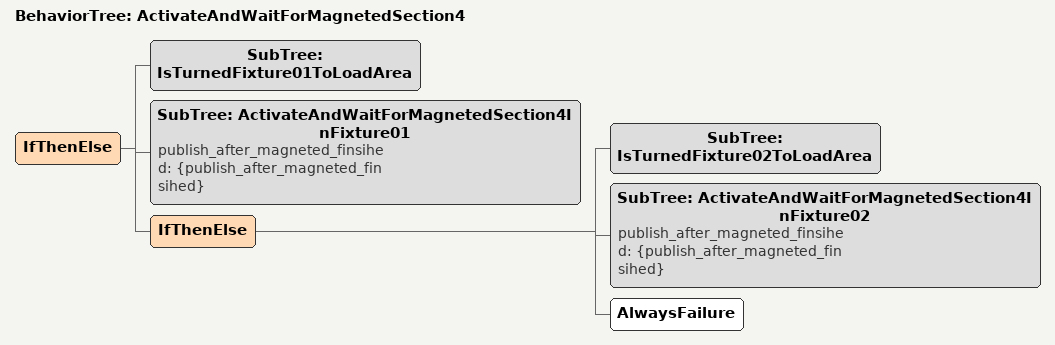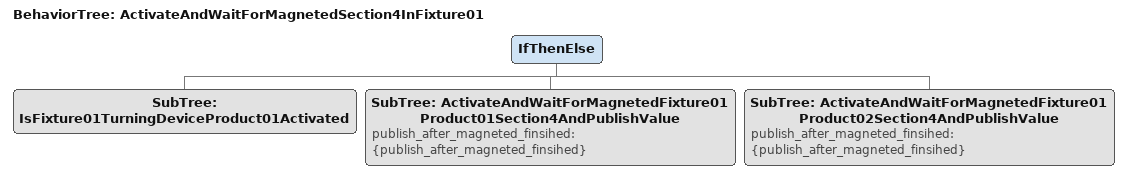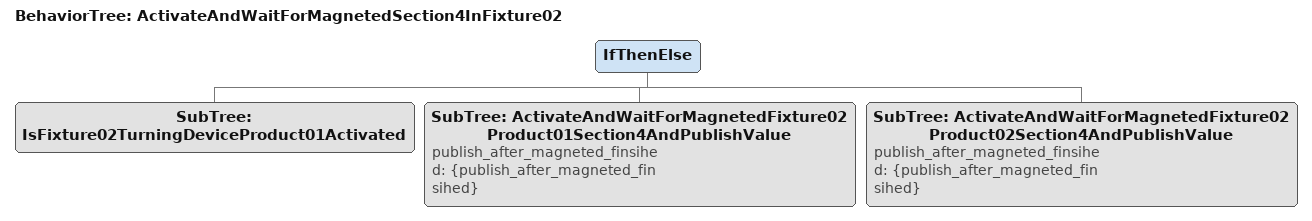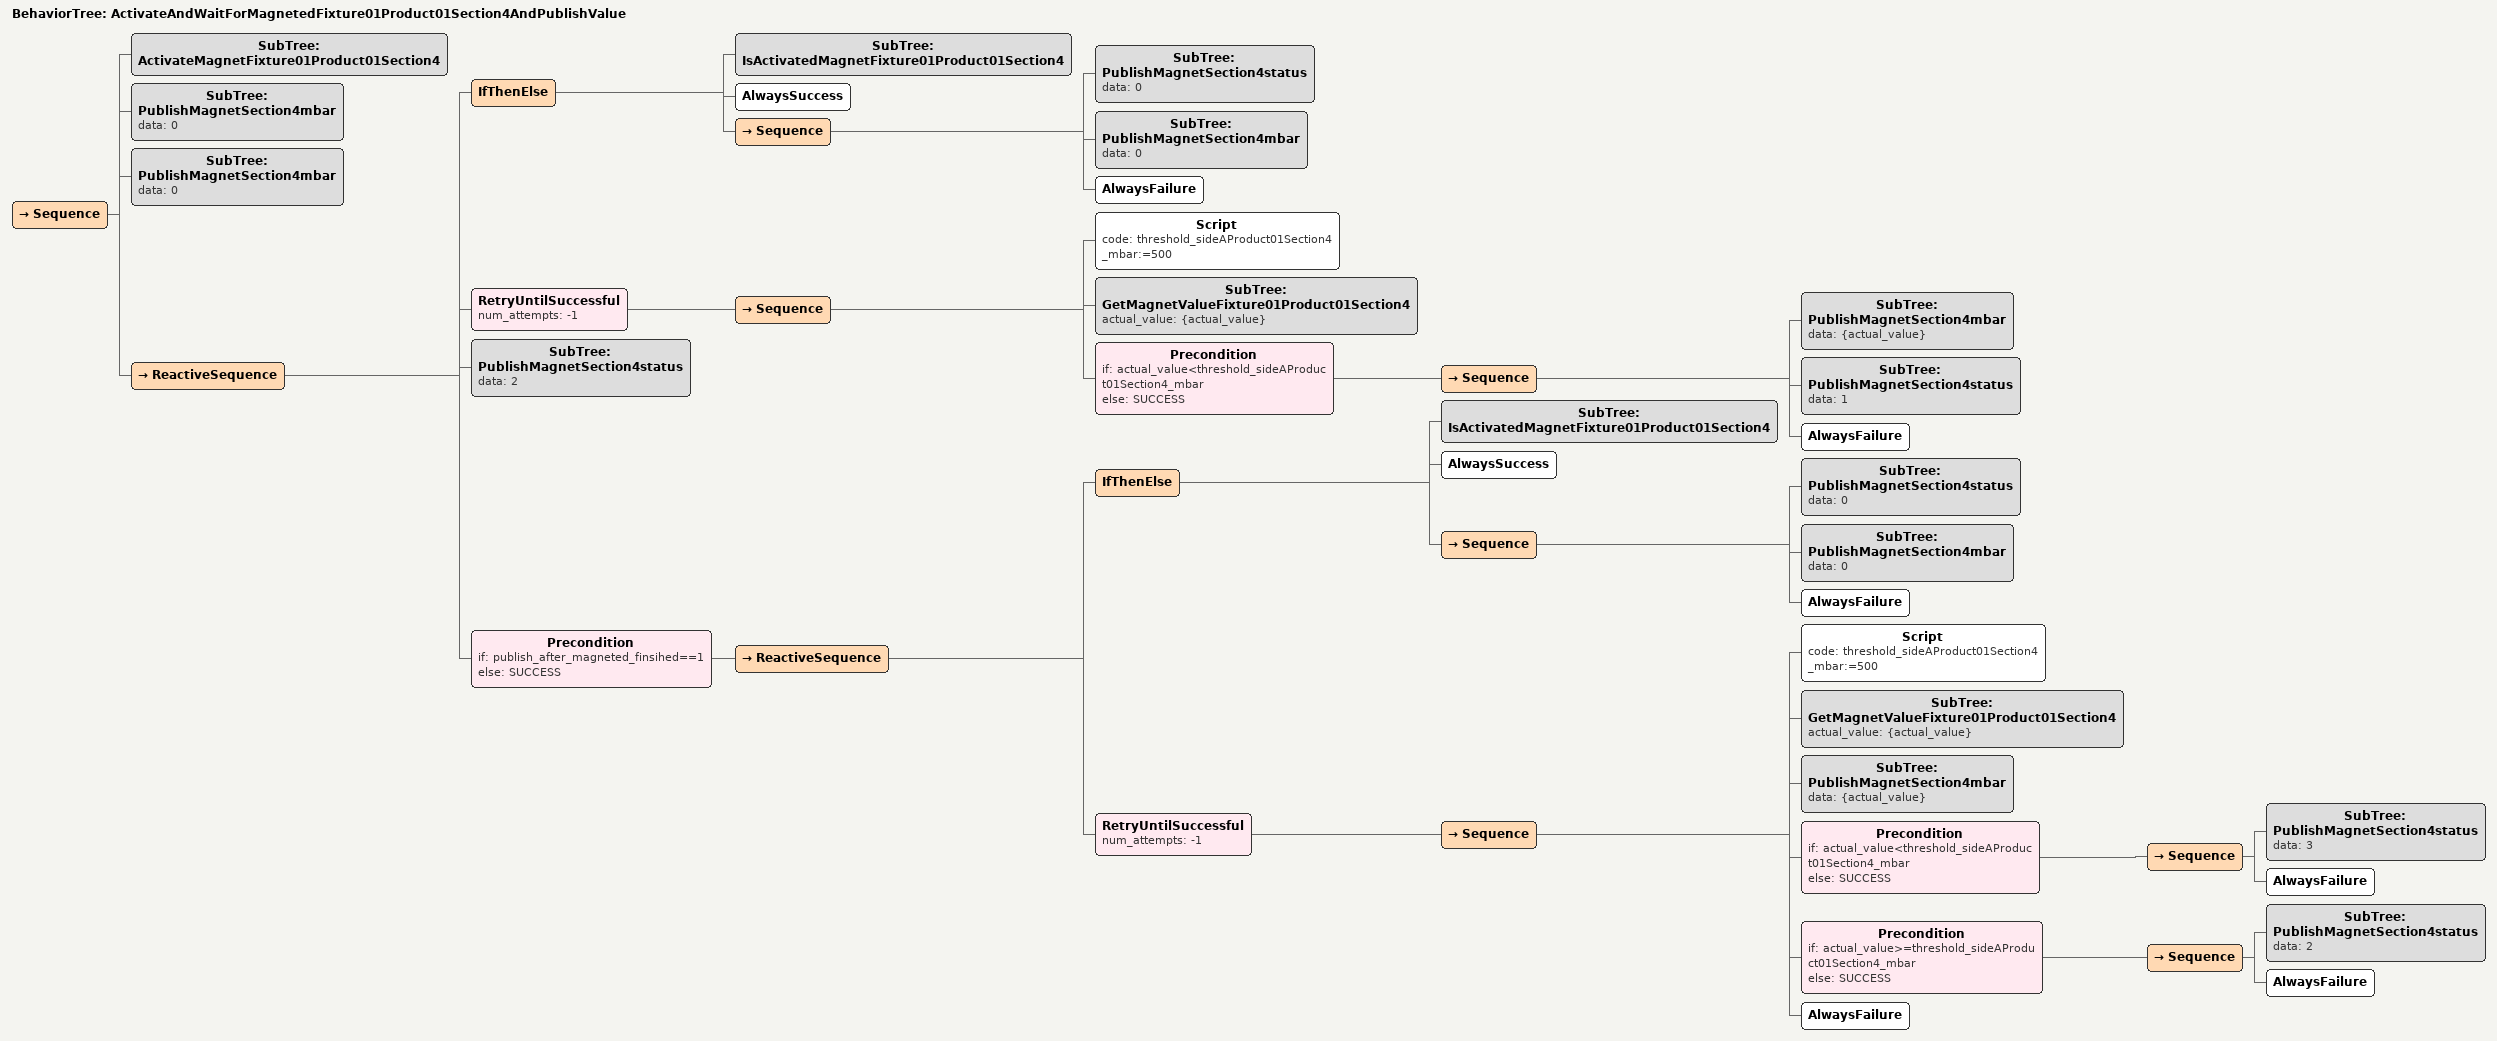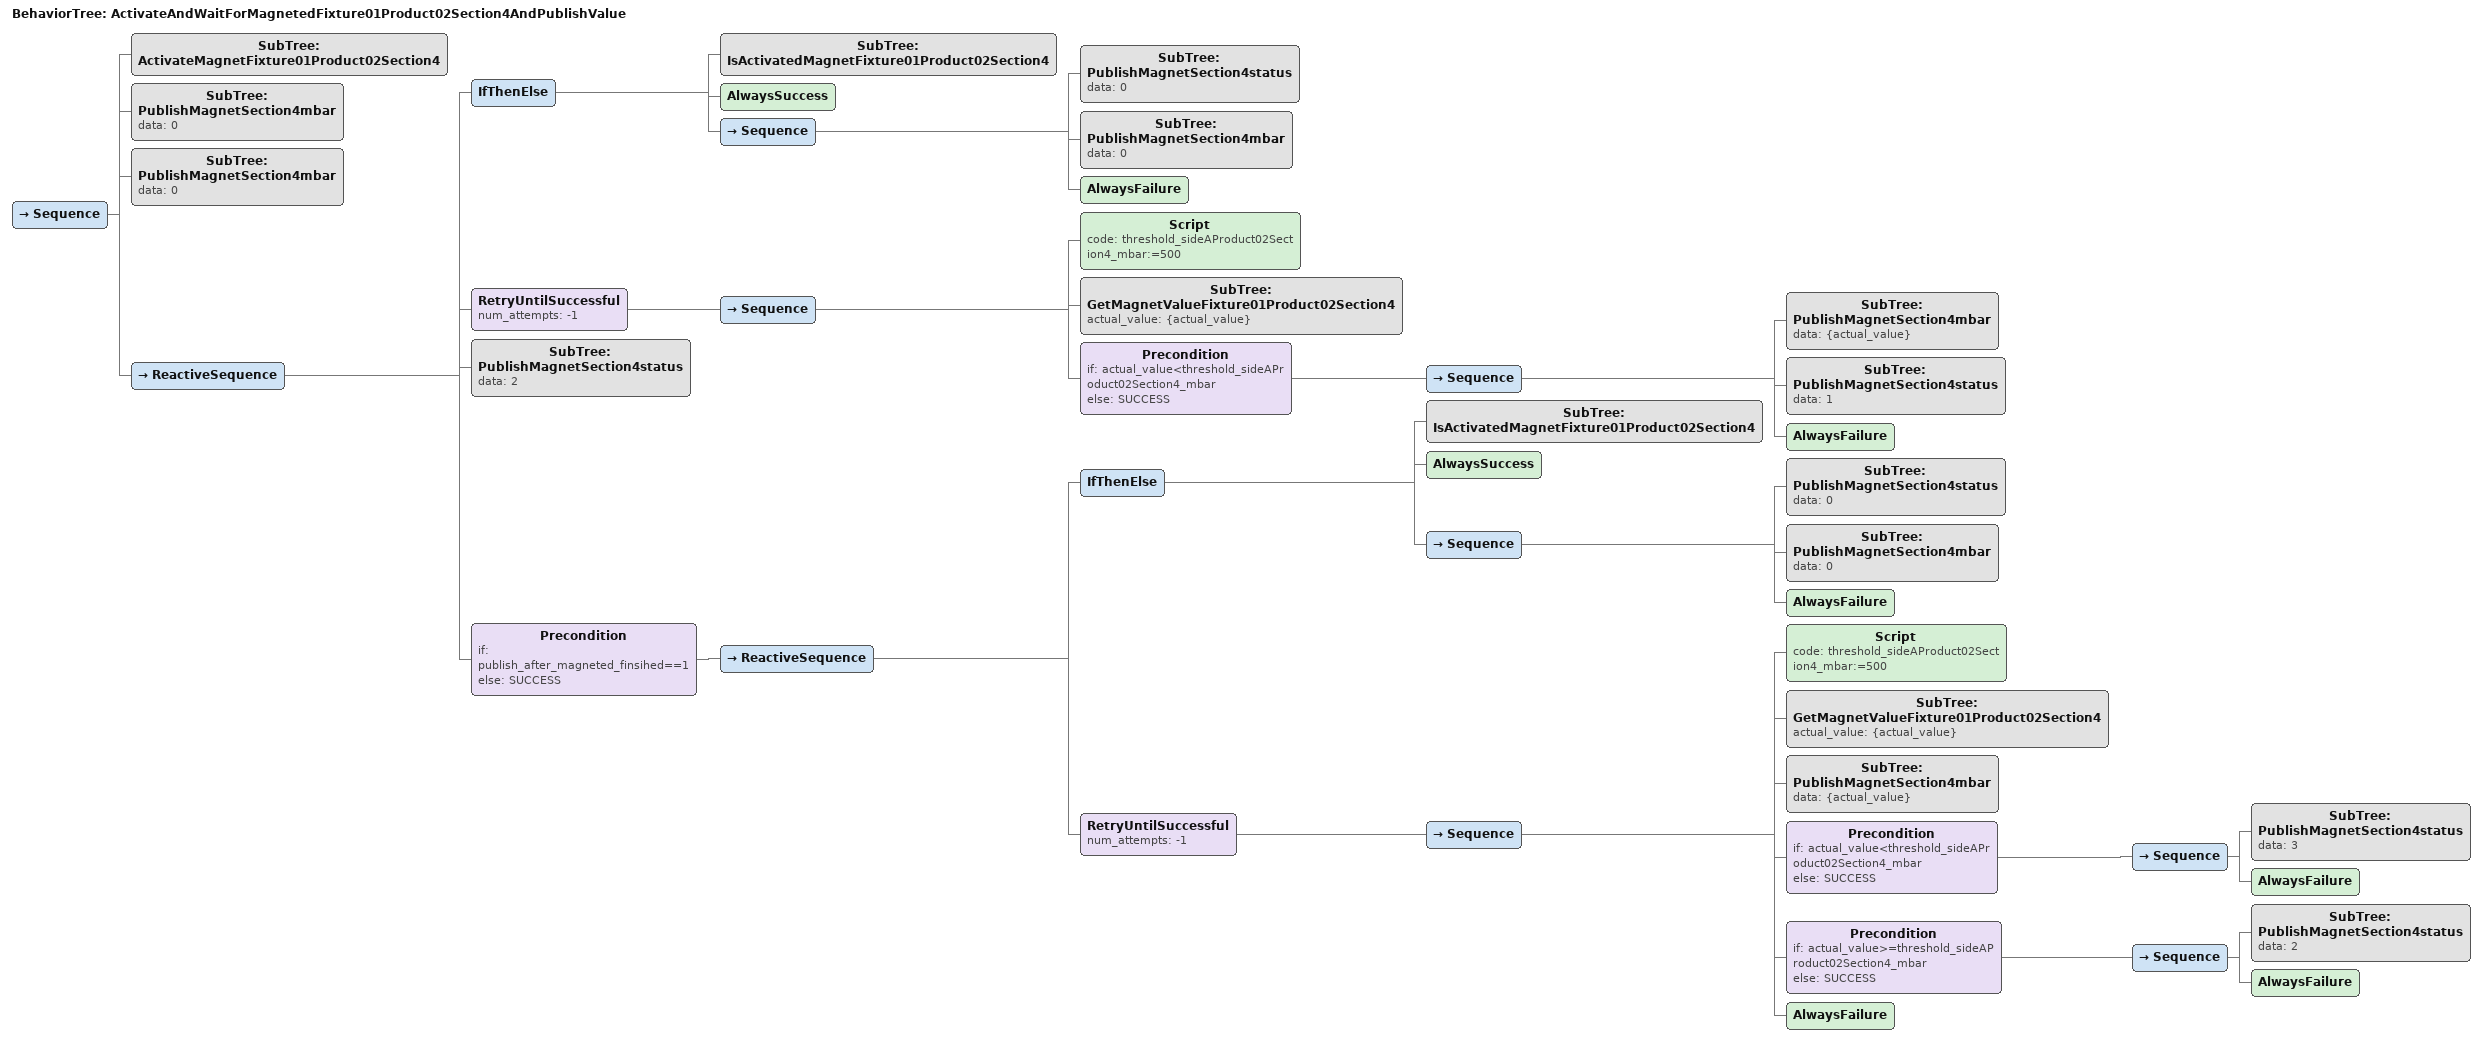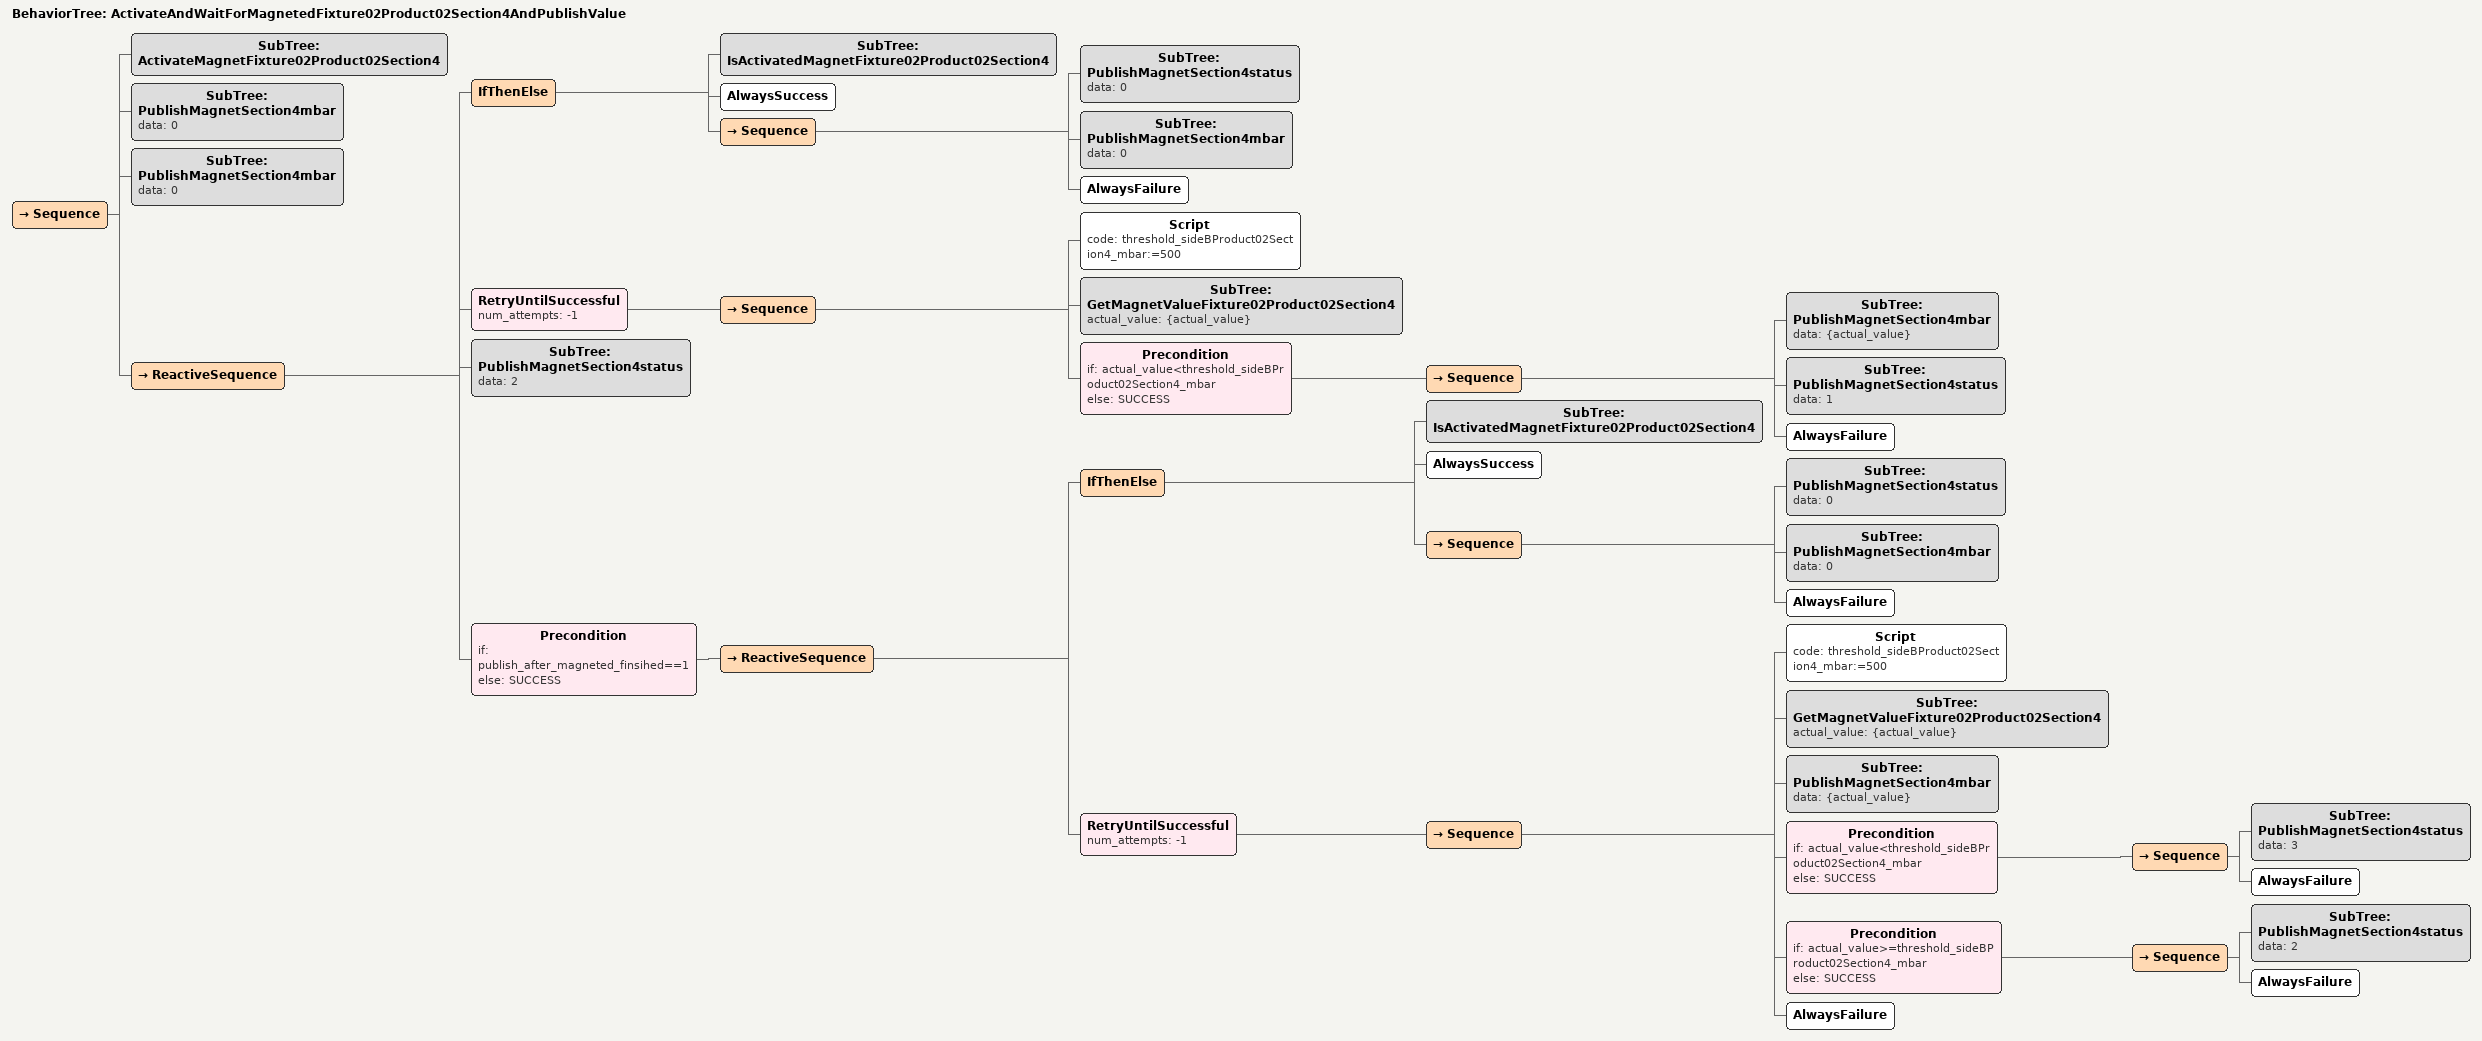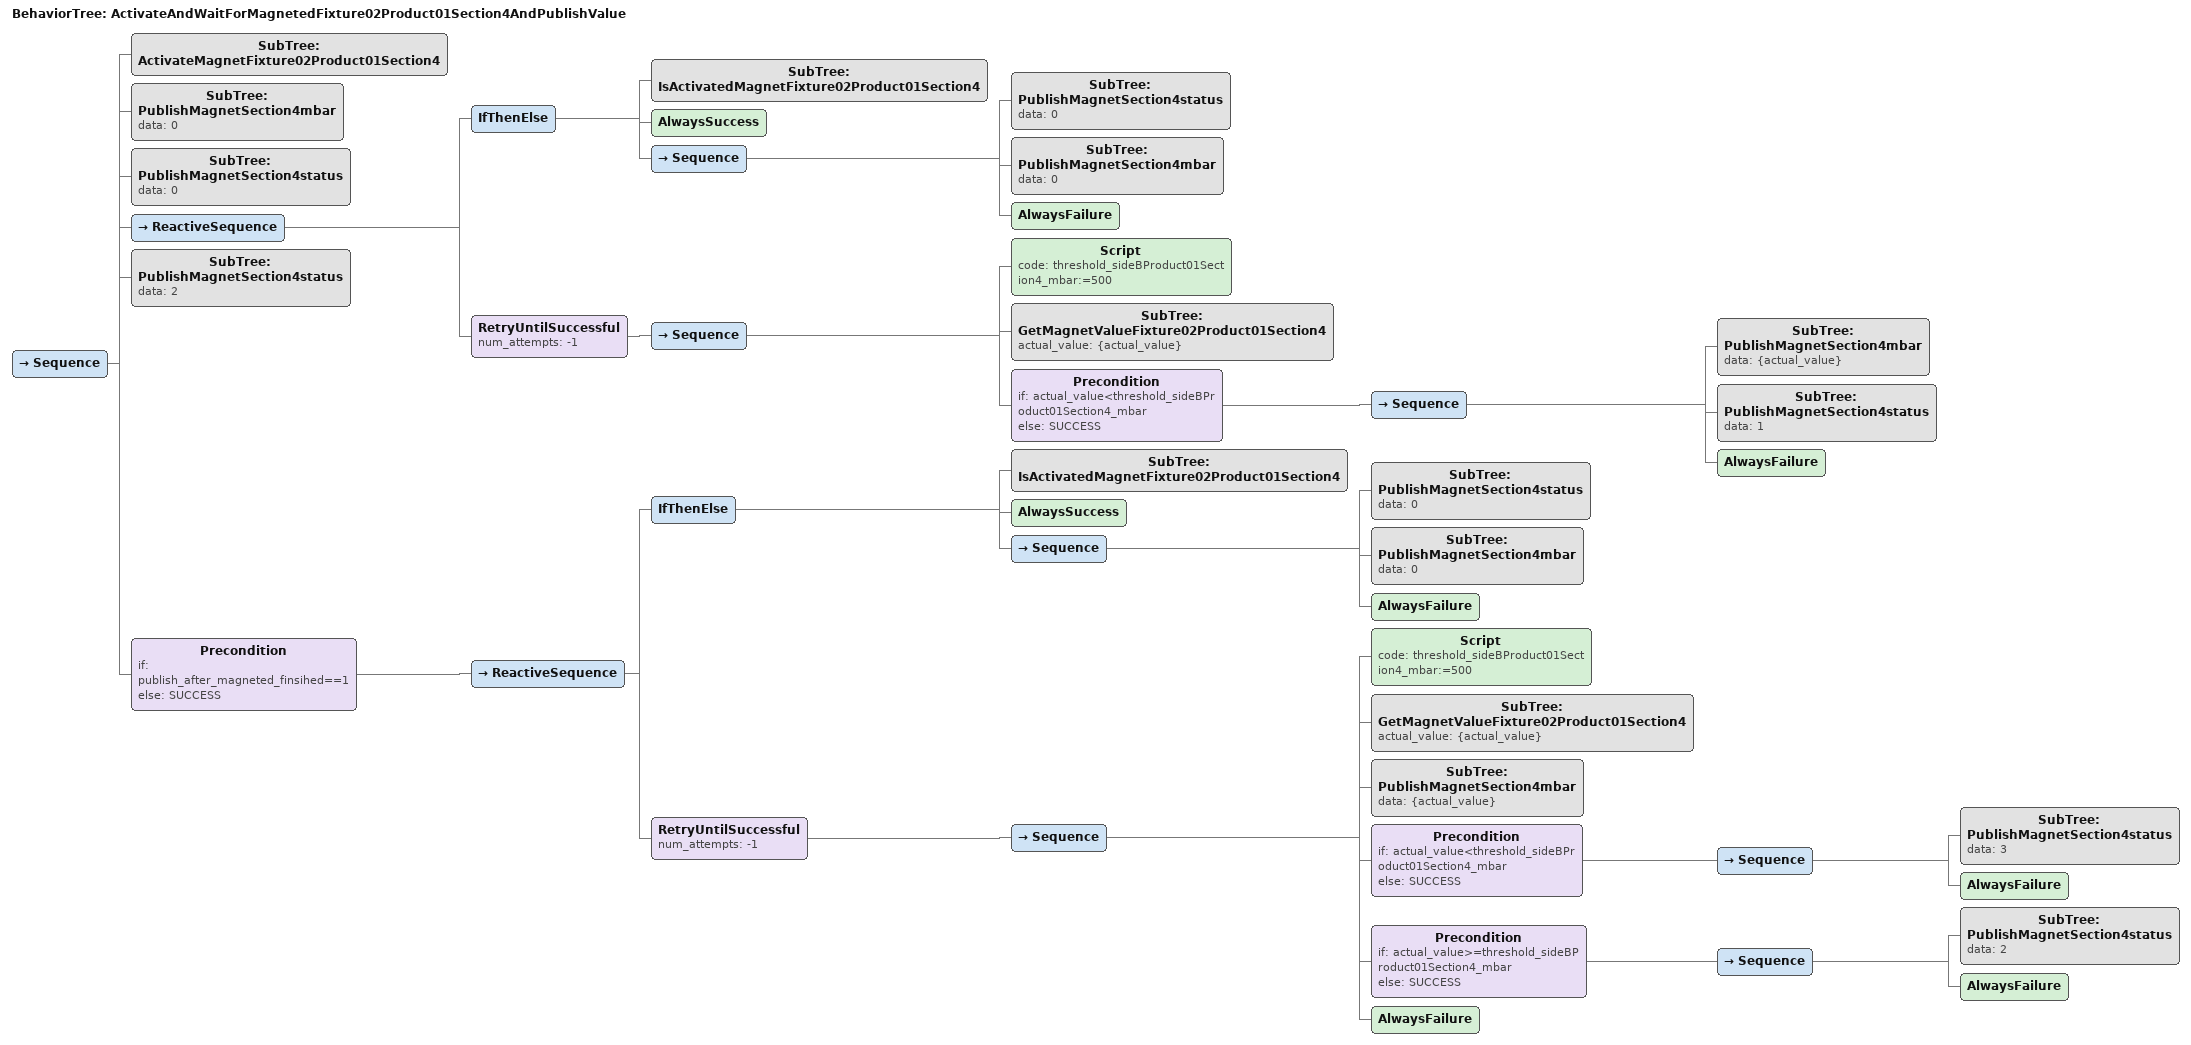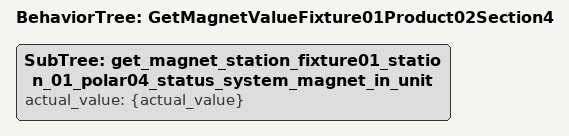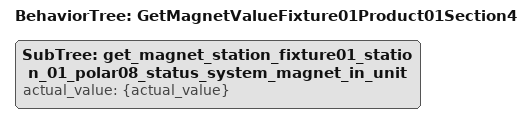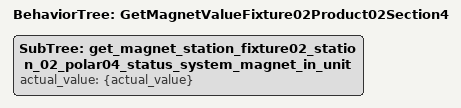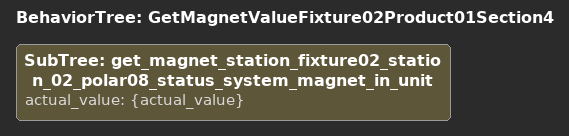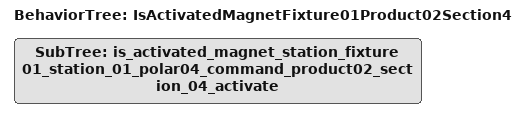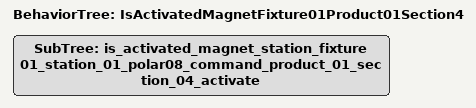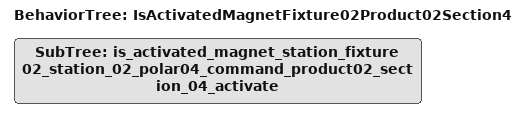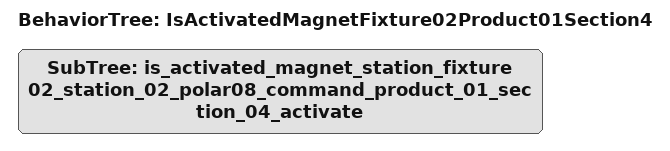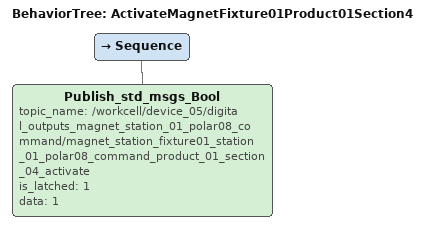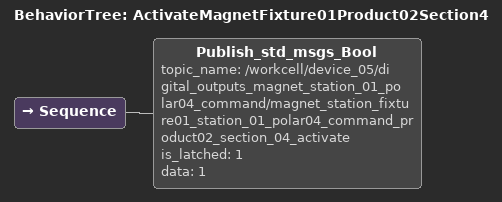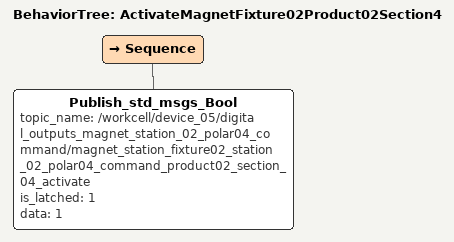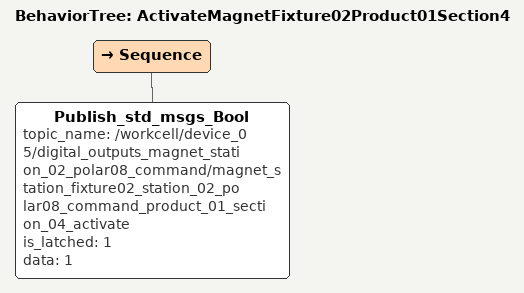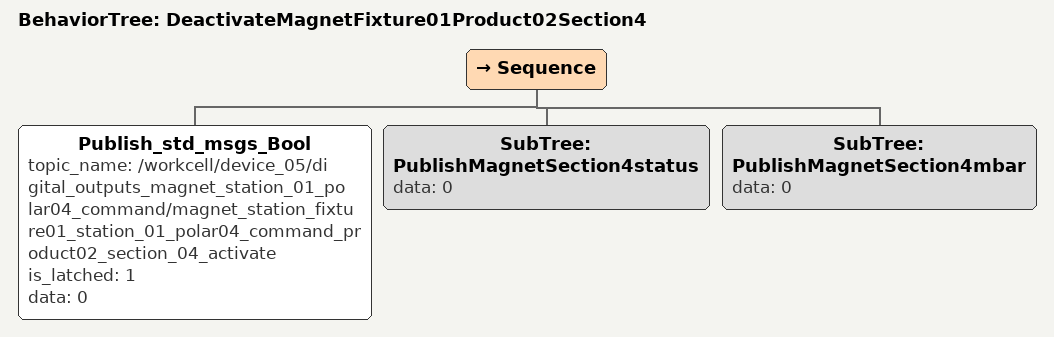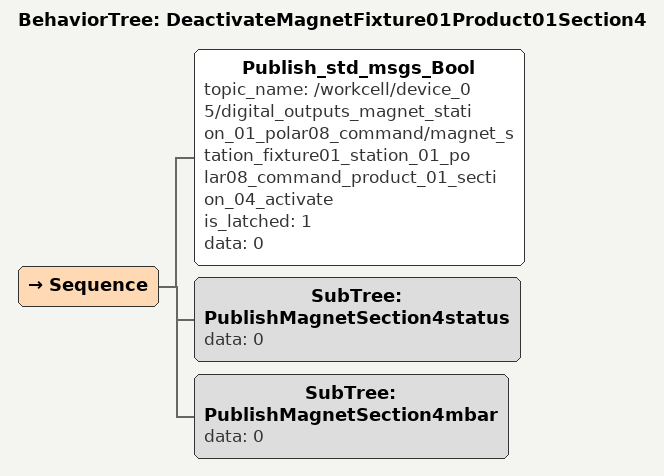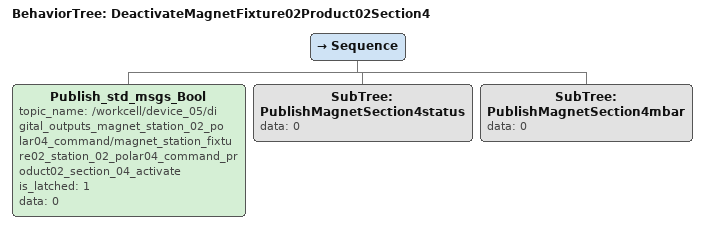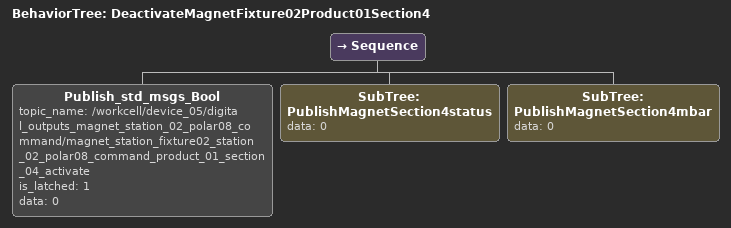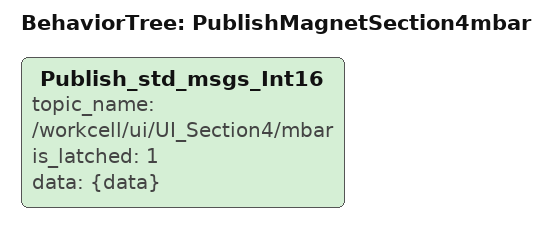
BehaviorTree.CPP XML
<BehaviorTree ID="ActivateAndWaitForMagnetedSection4">
   <IfThenElse>
    <SubTree ID="IsTurnedFixture01ToLoadArea"/>
    <SubTree ID="ActivateAndWaitForMagnetedSection4InFixture01" publish_after_magneted_finsihed="{publish_after_magneted_finsihed}"/>
    <IfThenElse>
      <SubTree ID="IsTurnedFixture02ToLoadArea"/>
      <SubTree ID="ActivateAndWaitForMagnetedSection4InFixture02" publish_after_magneted_finsihed="{publish_after_magneted_finsihed}"/>
      <AlwaysFailure/>
    </IfThenElse>
  </IfThenElse>
</BehaviorTree>

<BehaviorTree ID="ActivateAndWaitForMagnetedSection4InFixture01">
    <IfThenElse>
        <SubTree ID="IsFixture01TurningDeviceProduct01Activated"/>
        <SubTree ID="ActivateAndWaitForMagnetedFixture01Product01Section4AndPublishValue" publish_after_magneted_finsihed="{publish_after_magneted_finsihed}"/>
        <SubTree ID="ActivateAndWaitForMagnetedFixture01Product02Section4AndPublishValue" publish_after_magneted_finsihed="{publish_after_magneted_finsihed}"/>
    </IfThenElse>
</BehaviorTree>

<BehaviorTree ID="ActivateAndWaitForMagnetedSection4InFixture02">
    <IfThenElse>
        <SubTree ID="IsFixture02TurningDeviceProduct01Activated"/>
        <SubTree ID="ActivateAndWaitForMagnetedFixture02Product01Section4AndPublishValue" publish_after_magneted_finsihed="{publish_after_magneted_finsihed}"/>
        <SubTree ID="ActivateAndWaitForMagnetedFixture02Product02Section4AndPublishValue" publish_after_magneted_finsihed="{publish_after_magneted_finsihed}"/>
    </IfThenElse>
</BehaviorTree>

<BehaviorTree ID="ActivateAndWaitForMagnetedFixture01Product01Section4AndPublishValue">
    <Sequence>
        <SubTree ID="ActivateMagnetFixture01Product01Section4"/>
        <SubTree ID="PublishMagnetSection4mbar" data="0"/> <!-- add it when deactivating-->
        <SubTree ID="PublishMagnetSection4mbar" data="0"/>
        <ReactiveSequence>
            <IfThenElse>
                <SubTree ID="IsActivatedMagnetFixture01Product01Section4"/>
                <AlwaysSuccess/>
                <Sequence>
                    <SubTree ID="PublishMagnetSection4status" data="0"/>
                    <SubTree ID="PublishMagnetSection4mbar" data="0"/>
                    <AlwaysFailure/>
                </Sequence>
            </IfThenElse>

            <RetryUntilSuccessful num_attempts="-1">
                <Sequence>
                    <Script code="threshold_sideAProduct01Section4_mbar:=500"/>
                    <SubTree ID="GetMagnetValueFixture01Product01Section4" actual_value="{actual_value}"/>
                    <Precondition if="actual_value&lt;threshold_sideAProduct01Section4_mbar" else="SUCCESS">
                        <Sequence>
                            <SubTree ID="PublishMagnetSection4mbar" data="{actual_value}"/>
                            <SubTree ID="PublishMagnetSection4status" data="1"/>
                            <AlwaysFailure/>
                        </Sequence>
                    </Precondition>
                </Sequence>
            </RetryUntilSuccessful>
            <SubTree ID="PublishMagnetSection4status" data="2"/>
            <Precondition if="publish_after_magneted_finsihed==1" else="SUCCESS">
               <ReactiveSequence>
                    <IfThenElse>
                        <SubTree ID="IsActivatedMagnetFixture01Product01Section4"/>
                        <AlwaysSuccess/>
                        <Sequence>
                            <SubTree ID="PublishMagnetSection4status" data="0"/>
                            <SubTree ID="PublishMagnetSection4mbar" data="0"/>
                            <AlwaysFailure/>
                        </Sequence>
                    </IfThenElse>
                    <RetryUntilSuccessful num_attempts="-1">
                        <Sequence>
                            <Script code="threshold_sideAProduct01Section4_mbar:=500"/>
                            <SubTree ID="GetMagnetValueFixture01Product01Section4" actual_value="{actual_value}"/>
                            <SubTree ID="PublishMagnetSection4mbar" data="{actual_value}"/>
                            <Precondition if="actual_value&lt;threshold_sideAProduct01Section4_mbar" else="SUCCESS">
                                <Sequence>
                                    <SubTree ID="PublishMagnetSection4status" data="3"/>
                                    <AlwaysFailure/>
                                </Sequence>
                            </Precondition>
                            <Precondition if="actual_value>=threshold_sideAProduct01Section4_mbar" else="SUCCESS">
                                <Sequence>
                                    <SubTree ID="PublishMagnetSection4status" data="2"/>
                                    <AlwaysFailure/>
                                </Sequence>
                            </Precondition>
                            <AlwaysFailure/>
                        </Sequence>
                    </RetryUntilSuccessful>
                </ReactiveSequence>
            </Precondition>
        </ReactiveSequence>
    </Sequence>
</BehaviorTree>

<BehaviorTree ID="ActivateAndWaitForMagnetedFixture01Product02Section4AndPublishValue">
   <Sequence>
        <SubTree ID="ActivateMagnetFixture01Product02Section4"/>
        <SubTree ID="PublishMagnetSection4mbar" data="0"/> <!-- add it when deactivating-->
        <SubTree ID="PublishMagnetSection4mbar" data="0"/>
        <ReactiveSequence>
            <IfThenElse>
                <SubTree ID="IsActivatedMagnetFixture01Product02Section4"/>
                <AlwaysSuccess/>
                <Sequence>
                    <SubTree ID="PublishMagnetSection4status" data="0"/>
                    <SubTree ID="PublishMagnetSection4mbar" data="0"/>
                    <AlwaysFailure/>
                </Sequence>
            </IfThenElse>

            <RetryUntilSuccessful num_attempts="-1">
                <Sequence>
                    <Script code="threshold_sideAProduct02Section4_mbar:=500"/>
                    <SubTree ID="GetMagnetValueFixture01Product02Section4" actual_value="{actual_value}"/>
                    <Precondition if="actual_value&lt;threshold_sideAProduct02Section4_mbar" else="SUCCESS">
                        <Sequence>
                            <SubTree ID="PublishMagnetSection4mbar" data="{actual_value}"/>
                            <SubTree ID="PublishMagnetSection4status" data="1"/>
                            <AlwaysFailure/>
                        </Sequence>
                    </Precondition>
                </Sequence>
            </RetryUntilSuccessful>
            <SubTree ID="PublishMagnetSection4status" data="2"/>
            <Precondition if="publish_after_magneted_finsihed==1" else="SUCCESS">
                 <ReactiveSequence>
                    <IfThenElse>
                        <SubTree ID="IsActivatedMagnetFixture01Product02Section4"/>
                        <AlwaysSuccess/>
                        <Sequence>
                            <SubTree ID="PublishMagnetSection4status" data="0"/>
                            <SubTree ID="PublishMagnetSection4mbar" data="0"/>
                            <AlwaysFailure/>
                        </Sequence>
                    </IfThenElse>
                    <RetryUntilSuccessful num_attempts="-1">
                        <Sequence>
                            <Script code="threshold_sideAProduct02Section4_mbar:=500"/>
                            <SubTree ID="GetMagnetValueFixture01Product02Section4" actual_value="{actual_value}"/>
                            <SubTree ID="PublishMagnetSection4mbar" data="{actual_value}"/>
                            <Precondition if="actual_value&lt;threshold_sideAProduct02Section4_mbar" else="SUCCESS">
                                <Sequence>
                                    <SubTree ID="PublishMagnetSection4status" data="3"/>
                                    <AlwaysFailure/>
                                </Sequence>
                            </Precondition>
                            <Precondition if="actual_value>=threshold_sideAProduct02Section4_mbar" else="SUCCESS">
                                <Sequence>
                                    <SubTree ID="PublishMagnetSection4status" data="2"/>
                                    <AlwaysFailure/>
                                </Sequence>
                            </Precondition>
                            <AlwaysFailure/>
                        </Sequence>
                    </RetryUntilSuccessful>
                </ReactiveSequence>
            </Precondition>
        </ReactiveSequence>
    </Sequence>
</BehaviorTree>

<BehaviorTree ID="ActivateAndWaitForMagnetedFixture02Product02Section4AndPublishValue">
    <Sequence>
        <SubTree ID="ActivateMagnetFixture02Product02Section4"/>
        <SubTree ID="PublishMagnetSection4mbar" data="0"/> <!-- add it when deactivating-->
        <SubTree ID="PublishMagnetSection4mbar" data="0"/>
        <ReactiveSequence>
            <IfThenElse>
                <SubTree ID="IsActivatedMagnetFixture02Product02Section4"/>
                <AlwaysSuccess/>
                <Sequence>
                    <SubTree ID="PublishMagnetSection4status" data="0"/>
                    <SubTree ID="PublishMagnetSection4mbar" data="0"/>
                    <AlwaysFailure/>
                </Sequence>
            </IfThenElse>

            <RetryUntilSuccessful num_attempts="-1">
                <Sequence>
                    <Script code="threshold_sideBProduct02Section4_mbar:=500"/>
                    <SubTree ID="GetMagnetValueFixture02Product02Section4" actual_value="{actual_value}"/>
                    <Precondition if="actual_value&lt;threshold_sideBProduct02Section4_mbar" else="SUCCESS">
                        <Sequence>
                            <SubTree ID="PublishMagnetSection4mbar" data="{actual_value}"/>
                            <SubTree ID="PublishMagnetSection4status" data="1"/>
                            <AlwaysFailure/>
                        </Sequence>
                    </Precondition>
                </Sequence>
            </RetryUntilSuccessful>
            <SubTree ID="PublishMagnetSection4status" data="2"/>
            <Precondition if="publish_after_magneted_finsihed==1" else="SUCCESS">
                <ReactiveSequence>
                    <IfThenElse>
                        <SubTree ID="IsActivatedMagnetFixture02Product02Section4"/>
                        <AlwaysSuccess/>
                        <Sequence>
                            <SubTree ID="PublishMagnetSection4status" data="0"/>
                            <SubTree ID="PublishMagnetSection4mbar" data="0"/>
                            <AlwaysFailure/>
                        </Sequence>
                    </IfThenElse>
                    <RetryUntilSuccessful num_attempts="-1">
                        <Sequence>
                            <Script code="threshold_sideBProduct02Section4_mbar:=500"/>
                            <SubTree ID="GetMagnetValueFixture02Product02Section4" actual_value="{actual_value}"/>
                            <SubTree ID="PublishMagnetSection4mbar" data="{actual_value}"/>
                            <Precondition if="actual_value&lt;threshold_sideBProduct02Section4_mbar" else="SUCCESS">
                                <Sequence>
                                    <SubTree ID="PublishMagnetSection4status" data="3"/>
                                    <AlwaysFailure/>
                                </Sequence>
                            </Precondition>
                            <Precondition if="actual_value>=threshold_sideBProduct02Section4_mbar" else="SUCCESS">
                                <Sequence>
                                    <SubTree ID="PublishMagnetSection4status" data="2"/>
                                    <AlwaysFailure/>
                                </Sequence>
                            </Precondition>
                            <AlwaysFailure/>
                        </Sequence>
                    </RetryUntilSuccessful>
                </ReactiveSequence>
            </Precondition>
        </ReactiveSequence>
    </Sequence>
</BehaviorTree>

<BehaviorTree ID="ActivateAndWaitForMagnetedFixture02Product01Section4AndPublishValue">
    <Sequence>
        <SubTree ID="ActivateMagnetFixture02Product01Section4"/>
        <SubTree ID="PublishMagnetSection4mbar" data="0"/> <!-- add it when deactivating-->
        <SubTree ID="PublishMagnetSection4status" data="0"/>
        <ReactiveSequence>
            <IfThenElse>
                <SubTree ID="IsActivatedMagnetFixture02Product01Section4"/>
                <AlwaysSuccess/>
                <Sequence>
                    <SubTree ID="PublishMagnetSection4status" data="0"/>
                    <SubTree ID="PublishMagnetSection4mbar" data="0"/>
                    <AlwaysFailure/>
                </Sequence>
            </IfThenElse>

            <RetryUntilSuccessful num_attempts="-1">
                <Sequence>
                    <Script code="threshold_sideBProduct01Section4_mbar:=500"/>
                    <SubTree ID="GetMagnetValueFixture02Product01Section4" actual_value="{actual_value}"/>
                    <Precondition if="actual_value&lt;threshold_sideBProduct01Section4_mbar" else="SUCCESS">
                        <Sequence>
                            <SubTree ID="PublishMagnetSection4mbar" data="{actual_value}"/>
                            <SubTree ID="PublishMagnetSection4status" data="1"/>
                            <AlwaysFailure/>
                        </Sequence>
                    </Precondition>
                </Sequence>
            </RetryUntilSuccessful>
        </ReactiveSequence>
        <SubTree ID="PublishMagnetSection4status" data="2"/>
        <Precondition if="publish_after_magneted_finsihed==1" else="SUCCESS">
            <ReactiveSequence>
                <IfThenElse>
                    <SubTree ID="IsActivatedMagnetFixture02Product01Section4"/>
                    <AlwaysSuccess/>
                    <Sequence>
                        <SubTree ID="PublishMagnetSection4status" data="0"/>
                        <SubTree ID="PublishMagnetSection4mbar" data="0"/>
                        <AlwaysFailure/>
                    </Sequence>
                </IfThenElse>
                <RetryUntilSuccessful num_attempts="-1">
                    <Sequence>
                        <Script code="threshold_sideBProduct01Section4_mbar:=500"/>
                        <SubTree ID="GetMagnetValueFixture02Product01Section4" actual_value="{actual_value}"/>
                        <SubTree ID="PublishMagnetSection4mbar" data="{actual_value}"/>
                        <Precondition if="actual_value&lt;threshold_sideBProduct01Section4_mbar" else="SUCCESS">
                            <Sequence>
                                <SubTree ID="PublishMagnetSection4status" data="3"/>
                                <AlwaysFailure/>
                            </Sequence>
                        </Precondition>
                        <Precondition if="actual_value>=threshold_sideBProduct01Section4_mbar" else="SUCCESS">
                            <Sequence>
                                <SubTree ID="PublishMagnetSection4status" data="2"/>
                                <AlwaysFailure/>
                            </Sequence>
                        </Precondition>
                        <AlwaysFailure/>
                    </Sequence>
                </RetryUntilSuccessful>
            </ReactiveSequence>
        </Precondition>
    </Sequence>
</BehaviorTree>

<BehaviorTree ID="GetMagnetValueFixture01Product02Section4">
    <SubTree ID="get_magnet_station_fixture01_station_01_polar04_status_system_magnet_in_unit" actual_value="{actual_value}"/>
</BehaviorTree>

<BehaviorTree ID="GetMagnetValueFixture01Product01Section4">
    <SubTree ID="get_magnet_station_fixture01_station_01_polar08_status_system_magnet_in_unit" actual_value="{actual_value}"/>
</BehaviorTree>

<BehaviorTree ID="GetMagnetValueFixture02Product02Section4">
    <SubTree ID="get_magnet_station_fixture02_station_02_polar04_status_system_magnet_in_unit" actual_value="{actual_value}"/>
</BehaviorTree>

<BehaviorTree ID="GetMagnetValueFixture02Product01Section4">
    <SubTree ID="get_magnet_station_fixture02_station_02_polar08_status_system_magnet_in_unit" actual_value="{actual_value}"/>
</BehaviorTree>

<BehaviorTree ID="IsActivatedMagnetFixture01Product02Section4">
    <SubTree ID="is_activated_magnet_station_fixture01_station_01_polar04_command_product02_section_04_activate"/>
</BehaviorTree>

<BehaviorTree ID="IsActivatedMagnetFixture01Product01Section4">
    <SubTree ID="is_activated_magnet_station_fixture01_station_01_polar08_command_product_01_section_04_activate"/>
</BehaviorTree>

<BehaviorTree ID="IsActivatedMagnetFixture02Product02Section4">
    <SubTree ID="is_activated_magnet_station_fixture02_station_02_polar04_command_product02_section_04_activate"/>
</BehaviorTree>

<BehaviorTree ID="IsActivatedMagnetFixture02Product01Section4">
    <SubTree ID="is_activated_magnet_station_fixture02_station_02_polar08_command_product_01_section_04_activate"/>
</BehaviorTree>

<BehaviorTree ID="ActivateMagnetFixture01Product01Section4">
    <Sequence>
        <Publish_std_msgs_Bool topic_name="/workcell/device_05/digital_outputs_magnet_station_01_polar08_command/magnet_station_fixture01_station_01_polar08_command_product_01_section_04_activate" is_latched="1" data="1"/>
    </Sequence>
</BehaviorTree>

<BehaviorTree ID="ActivateMagnetFixture01Product02Section4">
    <Sequence>
        <Publish_std_msgs_Bool topic_name="/workcell/device_05/digital_outputs_magnet_station_01_polar04_command/magnet_station_fixture01_station_01_polar04_command_product02_section_04_activate" is_latched="1" data="1"/>
    </Sequence>
</BehaviorTree>

<BehaviorTree ID="ActivateMagnetFixture02Product02Section4">
    <Sequence>
        <Publish_std_msgs_Bool topic_name="/workcell/device_05/digital_outputs_magnet_station_02_polar04_command/magnet_station_fixture02_station_02_polar04_command_product02_section_04_activate" is_latched="1" data="1"/>
    </Sequence>
</BehaviorTree>

<BehaviorTree ID="ActivateMagnetFixture02Product01Section4">
    <Sequence>
        <Publish_std_msgs_Bool topic_name="/workcell/device_05/digital_outputs_magnet_station_02_polar08_command/magnet_station_fixture02_station_02_polar08_command_product_01_section_04_activate" is_latched="1" data="1"/>
    </Sequence>
</BehaviorTree>

<BehaviorTree ID="DeactivateMagnetFixture01Product02Section4">
    <Sequence>
        <Publish_std_msgs_Bool topic_name="/workcell/device_05/digital_outputs_magnet_station_01_polar04_command/magnet_station_fixture01_station_01_polar04_command_product02_section_04_activate" is_latched="1" data="0"/>
        <SubTree ID="PublishMagnetSection4status" data="0"/>
        <SubTree ID="PublishMagnetSection4mbar" data="0"/>
    </Sequence>
</BehaviorTree>

<BehaviorTree ID="DeactivateMagnetFixture01Product01Section4">
    <Sequence>
        <Publish_std_msgs_Bool topic_name="/workcell/device_05/digital_outputs_magnet_station_01_polar08_command/magnet_station_fixture01_station_01_polar08_command_product_01_section_04_activate" is_latched="1" data="0"/>
        <SubTree ID="PublishMagnetSection4status" data="0"/>
        <SubTree ID="PublishMagnetSection4mbar" data="0"/>
    </Sequence>
</BehaviorTree>

<BehaviorTree ID="DeactivateMagnetFixture02Product02Section4">
    <Sequence>
        <Publish_std_msgs_Bool topic_name="/workcell/device_05/digital_outputs_magnet_station_02_polar04_command/magnet_station_fixture02_station_02_polar04_command_product02_section_04_activate" is_latched="1" data="0"/>
        <SubTree ID="PublishMagnetSection4status" data="0"/>
        <SubTree ID="PublishMagnetSection4mbar" data="0"/>
    </Sequence>
</BehaviorTree>

<BehaviorTree ID="DeactivateMagnetFixture02Product01Section4">
    <Sequence>
        <Publish_std_msgs_Bool topic_name="/workcell/device_05/digital_outputs_magnet_station_02_polar08_command/magnet_station_fixture02_station_02_polar08_command_product_01_section_04_activate" is_latched="1" data="0"/>
        <SubTree ID="PublishMagnetSection4status" data="0"/>
        <SubTree ID="PublishMagnetSection4mbar" data="0"/>
    </Sequence>
</BehaviorTree>

<BehaviorTree ID="PublishMagnetSection4mbar">
    <Publish_std_msgs_Int16 topic_name="/workcell/ui/UI_Section4/mbar" is_latched="1" data="{data}"/>
</BehaviorTree>
